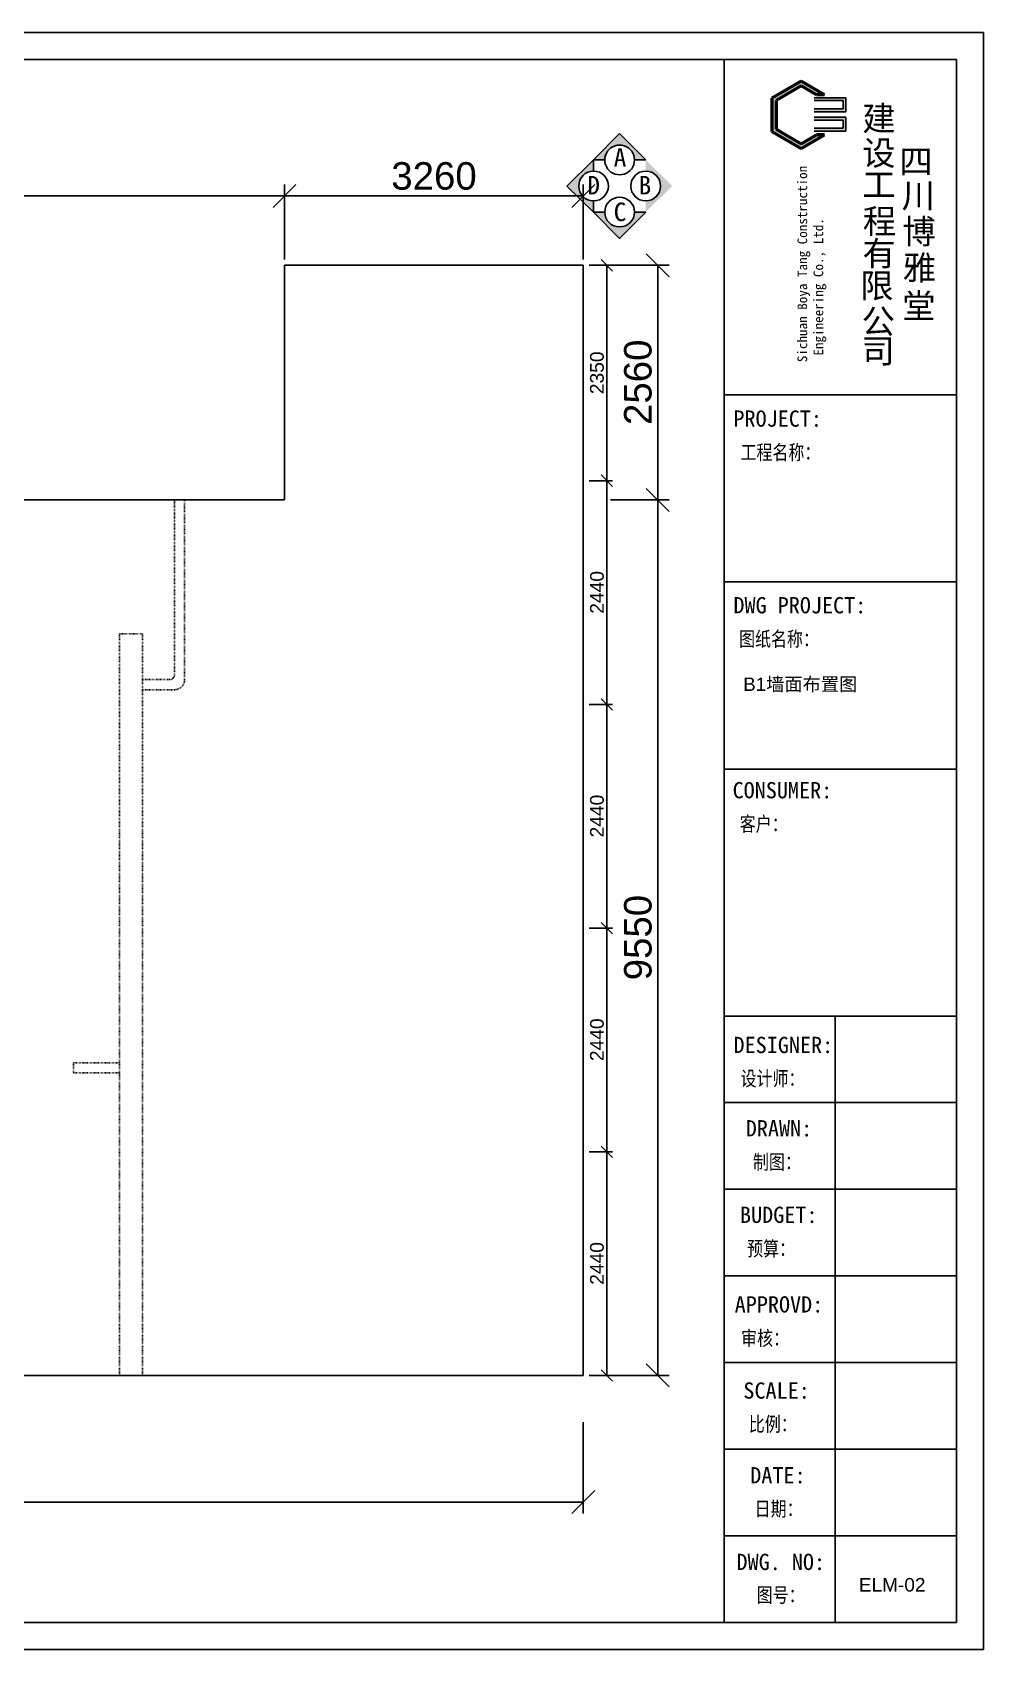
# Model space of a CAD drawing. Header units: inches. Extents: x -138455 to 599497, y -747149 to 13167.
# Drawn here: x 217774 to 228152, y -707250 to -689608 of the extents above; entities that cross this region are included whole.
import ezdxf
from ezdxf.enums import TextEntityAlignment as Align

# ---------------------------------------------------------------- set-up
doc = ezdxf.new("R2010")
doc.units = ezdxf.units.IN
doc.header["$MEASUREMENT"] = 0
doc.linetypes.add('ACAD_ISO03W100', pattern=[30, 12, -18])
for name, color, linetype in [('3', 3, 'Continuous'), ('4-插座', 20, 'Continuous'), ('TK', 7, 'Continuous'), ('标准图块', 2, 'Continuous')]:
    doc.layers.add(name, color=color, linetype=linetype)
doc.layers.add('6)剖断线', color=2, linetype='Continuous', lineweight=25)
doc.styles.add('-宋体', font='', dxfattribs={"width": 0.8})
doc.styles.add('12354', font='', dxfattribs={"height": 180})
doc.styles.add('MtXpl_', font='')
doc.styles.get("Standard").update_dxf_attribs({"font": 'arial.ttf'})
doc.styles.add('STYLE2', font='')
doc.styles.add('TK-SH', font='')
doc.styles.get('-宋体').set_extended_font_data('SimSun')
doc.styles.get('12354').set_extended_font_data('SimSun')
doc.styles.get('MtXpl_').set_extended_font_data('SimSun')
doc.styles.get('STYLE2').set_extended_font_data('宋体')
doc.styles.get('TK-SH').set_extended_font_data('STXihei')

msp = doc.modelspace()

# ---------------------------------------------------------------- hatches: boundary and pattern name
at = {"lineweight": 50}
msp.add_hatch(color=255, dxfattribs=at).paths.add_polyline_path([(226160.0547916753, -690141.6398079365), (225843.0823800237, -690324.6439151464), (225843.0823800237, -690690.6521295614), (226160.0547916753, -690873.6562367703), (226417.2041096303, -690725.1910088134), (226329.4726597982, -690725.1910088134), (226160.0547916753, -690823.0044605935), (225886.9481049383, -690665.3262414705), (225886.9481049383, -690349.9698032362), (226160.0547916753, -690192.2915841171), (226329.4726597982, -690290.1050358933), (226417.2041096303, -690290.1050358933)])
for points in [[(226650.1460073619, -690320.91336156), (226301.476354546, -690320.91336156), (226301.476354546, -690353.0815598299), (226617.9778090883, -690353.0815598299), (226617.9778090883, -690443.736034356), (226301.476354546, -690443.736034356), (226301.476354546, -690475.9042326285), (226650.1460073619, -690475.9042326285)], [(226650.1460073619, -690532.1085086496), (226301.476354546, -690532.1085086496), (226301.476354546, -690564.2767069234), (226617.9778090883, -690564.2767069234), (226617.9778090883, -690654.9311814482), (226301.476354546, -690654.9311814482), (226301.476354546, -690687.0993797245), (226650.1460073619, -690687.0993797245)]]:
    msp.add_hatch(color=255).paths.add_polyline_path(points)
at = {"ltscale": 3}
h = msp.add_hatch(color=255, dxfattribs=at)
edge = h.paths.add_edge_path()
edge.add_line((224465.1950231945, -691446.3428306177), (224465.1950231945, -691568.2276705295))
edge.add_line((224465.1950231945, -691568.2276705295), (224755.4528354483, -691284.048185938))
edge.add_line((224755.4528354483, -691284.048185938), (224465.1950231945, -690999.8687013465))
edge.add_line((224465.1950231945, -690999.8687013465), (224465.1950231945, -691121.7535438526))
edge.add_ellipse((224465.1950244916, -691284.0481872351), major_axis=(-0.1689480272960162, 162.2945554454324), ratio=0.9999999999011904, start_angle=269.94035578660055, end_angle=359.940355786558, ccw=False)
edge.add_ellipse((224465.1950231945, -691284.048185938), major_axis=(0.03947684153921137, 162.2946398784323), ratio=0.9999999999013701, start_angle=180.013936728693, end_angle=270.0139367286903, ccw=False)
edge = h.paths.add_edge_path()
edge.add_line((224343.3101832946, -690999.8687013465), (224465.1950231945, -690999.8687013465))
edge.add_line((224465.1950231945, -690999.8687013465), (224181.0155386309, -690709.6108890639))
edge.add_line((224181.0155386309, -690709.6108890639), (223896.8360540674, -690999.8687013465))
edge.add_line((223896.8360540674, -690999.8687013465), (224018.7208939673, -690999.8687013465))
edge.add_ellipse((224181.0155386309, -690999.8687013465), major_axis=(0.166322002751345, 162.2945594550854), ratio=0.9999999999006526, start_angle=-89.9412824096338, end_angle=90.0587175903662, ccw=False)
edge = h.paths.add_edge_path()
edge.add_line((223896.8360540674, -691121.7535412583), (223896.8360540674, -690999.8687013465))
edge.add_line((223896.8360540674, -690999.8687013465), (223606.5782418136, -691284.048185938))
edge.add_line((223606.5782418136, -691284.048185938), (223896.8360540674, -691568.2276705295))
edge.add_line((223896.8360540674, -691568.2276705295), (223896.8360540674, -691446.3428306177))
edge.add_ellipse((223896.8360540674, -691284.0481859379), major_axis=(0.2034695456439127, 162.2945171343531), ratio=0.9999999999006526, start_angle=90.07183200222431, end_angle=180.0718320022386, ccw=False)
edge.add_ellipse((223896.8360540674, -691284.048185938), major_axis=(-0.2034696663681243, 162.2945171342017), ratio=0.9999999999006526, start_angle=359.9281679551414, end_angle=449.92816795511465, ccw=False)
edge = h.paths.add_edge_path()
edge.add_line((224465.1950231945, -691568.2276705295), (224343.3101832946, -691568.2276705295))
edge.add_ellipse((224181.0155386309, -691568.2276705295), major_axis=(0.166322002751345, 162.2945594550854), ratio=0.9999999999006526, start_angle=90.0587175903662, end_angle=270.0587175903662, ccw=False)
edge.add_line((224018.7208939673, -691568.2276705295), (223896.8360540674, -691568.2276705295))
edge.add_line((223896.8360540674, -691568.2276705295), (224181.0155386309, -691858.485482812))
edge.add_line((224181.0155386309, -691858.485482812), (224465.1950231945, -691568.2276705295))

# ---------------------------------------------------------------- linework, layer by layer
at = {"color": 255, "lineweight": -2}
for p, q in [((203204.0137436496, -689607.9333770247), (228152.0809703322, -689607.9333770247)), ((228152.0809703322, -689607.9333770247), (228152.1397685877, -707249.7804461354)), ((228152.1397682363, -707249.780446135), (203204.072542258, -707249.780446135))]:
    msp.add_line(p, q, dxfattribs=at)
at = {"color": 255}
for p, q in [((228152.1397682363, -707249.780446135), (228152.0809699808, -689607.9333770247)), ((228152.1397689415, -707249.7804461775), (228152.080970686, -689607.9333770673)), ((228152.1397682348, -707249.7804461354), (228152.0809699793, -689607.9333770253)), ((228152.1397689407, -707249.7804461778), (228152.0809706851, -689607.9333770677)), ((203501.016311827, -689904.9359446791), (227855.0784018041, -689904.9359446791)), ((225320.8319853494, -689904.9359446791), (225320.890783605, -706952.777878481)), ((227855.0784018041, -689904.9359446791), (227855.1372000596, -706952.777878481)), ((227855.0784018041, -689904.9359446791), (227855.1372000589, -706952.7778784811)), ((226301.476354546, -690320.91336156), (226650.1460073619, -690320.91336156)), ((226650.1460073619, -690320.91336156), (226650.1460073619, -690475.9042326285)), ((226301.476354546, -690353.0815598299), (226617.9778090883, -690353.0815598299)), ((226617.9778090883, -690443.736034356), (226301.476354546, -690443.736034356)), ((226650.1460073619, -690475.9042326285), (226301.476354546, -690475.9042326285)), ((226617.9778090883, -690353.0815598299), (226617.9778090883, -690443.736034356)), ((226301.476354546, -690532.1085086496), (226650.1460073619, -690532.1085086496)), ((226301.476354546, -690532.1085086496), (226650.1460073561, -690532.1085086496)), ((226301.476354546, -690564.2767069234), (226617.9778090883, -690564.2767069234)), ((226617.9778090883, -690654.9311814482), (226301.476354546, -690654.9311814482)), ((226617.9778090883, -690564.2767069234), (226617.9778090883, -690654.9311814482)), ((226650.1460073619, -690532.1085086496), (226650.1460073619, -690687.0993797245)), ((226650.1460073619, -690687.0993797245), (226301.476354546, -690687.0993797245)), ((226301.476354546, -690687.0993797245), (226650.1460073561, -690687.0993797245)), ((225320.8319853494, -693562.3077511194), (227855.0784018041, -693562.3077511194)), ((225320.8319853494, -695603.4539188603), (227855.0784018041, -695603.4539188603)), ((225320.8319853494, -697644.6000865998), (227855.0784018041, -697644.6000865998)), ((225320.890783605, -700338.1064890724), (227855.1372000596, -700338.1064890724)), ((226531.6710880358, -700338.1064890724), (226531.6710880358, -706952.777878481)), ((227855.1372000596, -701283.0595447016), (225320.890783605, -701283.0595447016)), ((227855.1372000596, -702228.0126003326), (225320.890783605, -702228.0126003326)), ((227855.1372000596, -703172.9656559639), (225320.890783605, -703172.9656559639)), ((227855.1372000596, -704117.9187115917), (225320.890783605, -704117.9187115917)), ((227855.1372000596, -705062.8717672201), (225320.890783605, -705062.8717672201)), ((227855.1372000596, -706007.8248228496), (225320.890783605, -706007.8248228496)), ((227855.1372000589, -706952.7778784811), (203501.0751100825, -706952.777878481))]:
    msp.add_line(p, q, dxfattribs=at)
at = {"color": 255, "lineweight": 50}
for p, q in [((226160.0547916753, -690141.6398079365), (225843.0823800237, -690324.6439151464)), ((226417.2041096303, -690290.1050358933), (226160.0547916753, -690141.6398079365)), ((225843.0823800237, -690324.6439151464), (225843.0823800237, -690690.6521295629)), ((226160.0547916753, -690192.2915841171), (225886.9481049383, -690349.9698032362)), ((226329.4726597982, -690290.1050358933), (226160.0547916753, -690192.2915841171)), ((226417.204109626, -690290.1050358933), (226329.4726597982, -690290.1050358933)), ((225886.9481049383, -690349.9698032362), (225886.9481049383, -690665.3262414705)), ((225886.9481049383, -690665.3262414705), (226160.0547916753, -690823.0044605935)), ((225843.0823800237, -690690.6521295629), (226160.0547916753, -690873.6562367703)), ((226160.0547916753, -690823.0044605935), (226329.4726597982, -690725.1910088134)), ((226160.0547916753, -690873.6562367703), (226417.2041096303, -690725.1910088134)), ((226417.204109626, -690725.1910088147), (226329.4726597982, -690725.1910088147))]:
    msp.add_line(p, q, dxfattribs=at)
at = {"color": 255, "ltscale": 3}
for p, q in [((223896.8360540674, -690999.8687013465), (224181.0155386309, -690709.6108890639)), ((224465.1950231945, -690999.8687013465), (224181.0155386309, -690709.6108890639)), ((223896.8360540674, -690999.8687013465), (223606.5782418136, -691284.0481859379)), ((223896.8360540674, -691121.7535412583), (223896.8360540674, -690999.8687013465)), ((224018.7208939673, -690999.8687013465), (223896.8360540674, -690999.8687013465)), ((224343.3101832946, -690999.8687013465), (224465.1950231945, -690999.8687013465)), ((223896.8360540674, -691568.2276705295), (223606.5782418136, -691284.0481859379)), ((223896.8360540674, -691446.3428306177), (223896.8360540674, -691568.2276705295)), ((224018.7208939673, -691568.2276705295), (223896.8360540674, -691568.2276705295)), ((223896.8360540674, -691568.2276705295), (224181.0155386309, -691858.485482812)), ((224465.1950231945, -691568.2276705295), (224181.0155386309, -691858.485482812)), ((224343.3101832946, -691568.2276705295), (224465.1950231945, -691568.2276705295))]:
    msp.add_line(p, q, dxfattribs=at)
at = {"color": 255, "linetype": 'ByBlock'}
for p, q in [((220649.8413009818, -691266.7778805778), (220399.8413009818, -691516.7778805778)), ((220399.8413009818, -691516.7778805778), (220649.8413009818, -691266.7778805778)), ((223659.8413009818, -691516.7778805778), (223909.8413009818, -691266.7778805778)), ((224104.3413009822, -692211.2778805781), (223979.3413009822, -692086.2778805781)), ((224721.8413009822, -692273.7778805781), (224471.8413009822, -692023.7778805781)), ((223979.3413009822, -694436.2778805781), (224104.3413009822, -694561.2778805781)), ((224104.3413009822, -694561.2778805781), (223979.3413009822, -694436.2778805781)), ((224471.8413009822, -694583.7778805781), (224721.8413009822, -694833.7778805781)), ((224721.8413009822, -694833.7778805781), (224471.8413009822, -694583.7778805781)), ((223979.3413009822, -696876.2778805781), (224104.3413009822, -697001.2778805781)), ((224104.3413009822, -697001.2778805781), (223979.3413009822, -696876.2778805781)), ((223979.3413009822, -699316.2778805781), (224104.3413009822, -699441.2778805781)), ((224104.3413009822, -699441.2778805781), (223979.3413009822, -699316.2778805781)), ((223979.3413009822, -701756.2778805781), (224104.3413009822, -701881.2778805781)), ((224104.3413009822, -701881.2778805781), (223979.3413009822, -701756.2778805781)), ((223979.3413009822, -704196.2778805781), (224104.3413009822, -704321.2778805781)), ((224471.8413009822, -704133.7778805781), (224721.8413009822, -704383.7778805781)), ((223659.8413009818, -705764.7778805778), (223909.8413009818, -705514.7778805778))]:
    msp.add_line(p, q, dxfattribs=at)
at = {"color": 255, "ltscale": 3}
for centre, major_axis, ratio, start_param, end_param in [((224181.0155386309, -690999.8687013465), (-1.07301536595672, 162.2910975061585), 0.9999999999006441, 4.705777405582288, 10.98896271276188), ((223896.8360540674, -691284.0481859379), (-1.174534156935575, 162.2903945438716), 0.9999999999013596, 4.705151869067444, 10.98833717624703), ((224465.1950231945, -691284.0481859379), (-1.224606148548275, 162.2900244361072), 0.9999999999015384, 4.704843335414254, 10.98802864259384), ((224181.0155386309, -691568.2276705295), (0.7351783255335931, 162.292979529371), 0.9999999999013657, -1.56626641244533, 4.716918894734256)]:
    msp.add_ellipse(centre, major_axis=major_axis, ratio=ratio, start_param=start_param, end_param=end_param, dxfattribs=at)
at = {"layer": '4-插座', "color": 255, "linetype": 'ByBlock', "ltscale": 20}
for p, q in [((203501.0751098758, -689904.981887674), (225320.8907831325, -689904.981887674)), ((225320.8907831325, -689904.981887674), (225320.8907831325, -706952.7778805778)), ((220524.8413009818, -692086.2778805778), (220524.8413009818, -691266.7778805778)), ((220524.8413009818, -692086.2778805778), (220524.8413009818, -691266.7778805778)), ((223784.8413009818, -692086.2778805778), (223784.8413009818, -691266.7778805778)), ((220524.8413009818, -691391.7778805778), (206984.8413009818, -691391.7778805778)), ((223784.8413009818, -691391.7778805778), (220524.8413009818, -691391.7778805778)), ((223847.3413009819, -692148.7778805781), (224721.8413009822, -692148.7778805781)), ((223850.0913009819, -692148.7778805781), (224104.3413009822, -692148.7778805781)), ((224041.8413009822, -692148.7778805781), (224041.8413009822, -694498.7778805781)), ((224596.8413009822, -692148.7778805781), (224596.8413009822, -694708.7778805781)), ((223850.0913009819, -694498.7778805781), (224104.3413009822, -694498.7778805781)), ((223850.0913009819, -694498.7778805781), (224104.3413009822, -694498.7778805781)), ((224041.8413009822, -694498.7778805781), (224041.8413009822, -696938.7778805781)), ((220524.8413009818, -694708.7778805778), (206984.8413009818, -694708.7778805778)), ((224081.3413009819, -694708.7778805781), (224721.8413009822, -694708.7778805781)), ((224081.3413009819, -694708.7778805781), (224721.8413009822, -694708.7778805781)), ((224596.8413009822, -694708.7778805781), (224596.8413009822, -704258.7778805781)), ((223850.0913009819, -696938.7778805781), (224104.3413009822, -696938.7778805781)), ((223850.0913009819, -696938.7778805781), (224104.3413009822, -696938.7778805781)), ((224041.8413009822, -696938.7778805781), (224041.8413009822, -699378.7778805781)), ((223850.0913009819, -699378.7778805781), (224104.3413009822, -699378.7778805781)), ((223850.0913009819, -699378.7778805781), (224104.3413009822, -699378.7778805781)), ((224041.8413009822, -699378.7778805781), (224041.8413009822, -701818.7778805781)), ((223850.0913009819, -701818.7778805781), (224104.3413009822, -701818.7778805781)), ((223850.0913009819, -701818.7778805781), (224104.3413009822, -701818.7778805781)), ((224041.8413009822, -701818.7778805781), (224041.8413009822, -704258.7778805781)), ((223847.3413009819, -704258.7778805781), (224721.8413009822, -704258.7778805781)), ((223850.0913009819, -704258.7778805781), (224104.3413009822, -704258.7778805781)), ((223784.8413009818, -704767.2778805778), (223784.8413009818, -705764.7778805778)), ((208784.8413009818, -705639.7778805778), (223784.8413009818, -705639.7778805778)), ((225320.8907831325, -706952.7778805778), (203501.0751098758, -706952.7778805778))]:
    msp.add_line(p, q, dxfattribs=at)
at = {"layer": '6)剖断线', "color": 255, "linetype": 'ACAD_ISO03W100', "ltscale": 0.5}
for p, q in [((219324.8413009818, -696613.7778805778), (219324.8413009818, -694708.7778805778)), ((219434.8413009818, -696668.7778805778), (219434.8413009818, -694708.7778805778)), ((218724.8413009818, -696168.7778805778), (218974.8413009818, -696168.7778805778)), ((218724.8413009818, -696168.7778805778), (218724.8413009818, -704258.7778805778)), ((218974.8413009818, -696168.7778805778), (218974.8413009817, -704258.7778805778)), ((218974.8413009818, -696668.7778805778), (219269.8413009818, -696668.7778805778)), ((218974.8413009818, -696778.7778805778), (219324.8413009818, -696778.7778805778)), ((218224.8413009818, -700848.7778805778), (218224.8413009818, -700958.7778805778)), ((218724.8413009818, -700848.7778805778), (218224.8413009818, -700848.7778805778)), ((218724.8413009818, -700958.7778805778), (218224.8413009818, -700958.7778805778))]:
    msp.add_line(p, q, dxfattribs=at)
for centre, radius in [((219269.8413009818, -696613.7778805778), 55), ((219324.8413009818, -696668.7778805778), 110)]:
    msp.add_arc(centre, radius, 270, 0, dxfattribs=at)
at = {"layer": '标准图块', "color": 255, "linetype": 'ByBlock', "ltscale": 20}
for p, q in [((220524.8413009818, -694708.7778805778), (220524.8413009818, -692148.7778805778)), ((223784.8413009818, -692148.7778805778), (220524.8413009818, -692148.7778805778)), ((223784.8413009818, -704258.7778805778), (223784.8413009818, -692148.7778805778)), ((204684.8413009818, -704258.7778805778), (223784.8413009818, -704258.7778805778))]:
    msp.add_line(p, q, dxfattribs=at)

# ---------------------------------------------------------------- texts
at = {"color": 255, "style": 'MtXpl_'}
for s, height, p in [('建', 265.9300094776554, (226828.4368333699, -690679.3863809614)), ('设', 265.9300094776554, (226826.951190859, -691056.9408042796)), ('四', 265.930009477539, (227232.6200678963, -691150.3461150064)), ('工', 265.930009477539, (226828.4368333699, -691402.0393788454)), ('川', 265.930009477539, (227257.8759905816, -691520.2350545697)), ('程', 265.9300094776554, (226834.3794034135, -691801.9069683813)), ('博', 265.930009477539, (227266.789845647, -691913.5731027469)), ('有', 265.930009477539, (226831.4081183917, -692153.4433078035)), ('雅', 265.930009477539, (227269.7611306688, -692309.0061658092)), ('限', 265.9300094776554, (226806.1521957064, -692504.0032242768)), ('堂', 265.930009477539, (227263.8185606252, -692725.2723746208)), ('公', 265.930009477539, (226821.0086208154, -692894.3431230547)), ('司', 265.9300094776554, (226818.0373357936, -693215.957882807))]:
    msp.add_text(s, height=height, dxfattribs=at).set_placement(p)
at = {"color": 255, "ltscale": 3, "style": 'STYLE2'}
for s, height, p in [('A', 202.2725454673637, (224116.3238778491, -691073.7542795417)), ('D', 202.2725454674801, (223828.7136162947, -691376.5503254492)), ('B', 202.2725454674801, (224387.8912728685, -691376.5503254492)), ('C', 202.2725454674801, (224116.3238778491, -691667.0816678023))]:
    msp.add_text(s, height=height, dxfattribs=at).set_placement(p)
at = {"color": 255, "style": '12354'}
for s, height, p in [('PROJECT:', 177.4909711082, (225422.4179562347, -693821.0057396889)), ('DWG PROJECT:', 177.4909711083164, (225422.4179562347, -695856.8958152003))]:
    msp.add_text(s, height=height, dxfattribs=at).set_placement(p, align=Align.MIDDLE_LEFT)
at = {"color": 255, "style": '-宋体'}
for s, height, width, p in [('工程名称：', 159.5750896930695, 0.7999999998771443, (225499.6625286718, -694269.0766419676)), ('图纸名称：', 159.5750896930695, 0.7999999999300602, (225483.9724639884, -696304.9667174784)), ('客户：', 159.5750896930695, 0.7999999999300602, (225491.3373455452, -698322.6126707826)), ('设计师：', 159.5750896930695, 0.7999999999300602, (225500.1252087762, -701099.8690448398)), ('制图：', 159.5750896930695, 0.7999999999300602, (225636.0521086402, -702009.9576783868)), ('预算：', 159.5750896930695, 0.7999999998771443, (225572.0052088474, -702955.3429949776)), ('审核：', 159.5750896931859, 0.7999999998765607, (225506.504016257, -703932.5710333609)), ('比例：', 159.5750896930695, 0.7999999998771443, (225590.4754401622, -704869.4940028774)), ('日期：', 159.5750896930695, 0.7999999999300602, (225654.1579012347, -705792.9193886876)), ('图号：', 159.5750896930695, 0.7999999998771443, (225676.3092161695, -706733.4642715021))]:
    msp.add_text(s, height=height, dxfattribs=dict(at, width=width)).set_placement(p)
at = {"color": 255, "style": '12354'}
for s, height, width, p in [('CONSUMER:', 177.4909711082, 1.000000002770061, (225413.3795883491, -697874.5417685037)), ('DESIGNER:', 177.4909711082, 1.000000002822977, (225423.5938210975, -700653.5811044574)), ('DRAWN:', 177.4909711082, 1.000000002822977, (225557.3811666864, -701562.7782570559)), ('BUDGET:', 177.4909711082, 1.000000002822977, (225494.0474516512, -702506.3806117511)), ('APPROVD:', 177.4909711082, 1.000000002822977, (225436.3912914048, -703483.6086501343)), ('SCALE:', 177.4909711082, 1.000000002822977, (225531.0604866828, -704423.2060624944)), ('DATE:', 177.4909711082, 1.000000002822977, (225606.1539038887, -705347.5229292535)), ('DWG. NO:', 177.4909711083164, 1.000000002822321, (225455.9672407846, -706292.475984883))]:
    msp.add_text(s, height=height, dxfattribs=dict(at, width=width)).set_placement(p, align=Align.MIDDLE_LEFT)
at = {"layer": '3', "color": 255}
msp.add_text('ELM-02', height=148.5004001741347, dxfattribs=at).set_placement((226791.0106029031, -706616.667117667))
at = {"layer": '4-插座', "color": 255}
msp.add_text('3260', height=300, dxfattribs=at).set_placement((221689.9026925234, -691323.9572803051))
for s, height, p in [('2350', 150, (224007.9310008455, -693554.9170347389)), ('2560', 300, (224529.2253391811, -693891.0561888999)), ('2440', 150, (224008.0333200815, -695949.9170347389)), ('2440', 150, (224008.0333200815, -698389.9170347389)), ('9550', 300, (224529.2253391811, -699948.6141698003)), ('2440', 150, (224008.0333200815, -700829.9170347389)), ('2440', 150, (224008.0333200815, -703269.9170347389))]:
    msp.add_text(s, height=height, rotation=90, dxfattribs=at).set_placement(p)
at = {"layer": '4-插座', "color": 255, "linetype": 'ByBlock', "ltscale": 20}
msp.add_text('B1墙面布置图', height=145.9296956591759, dxfattribs=at).set_placement((225529.5251787822, -696791.6347910033))
at = {"layer": 'TK', "color": 255, "style": 'TK-SH'}
for s, height, p in [('Sichuan Boya Tang Construction', 104.9620722443506, (226226.5356459076, -693205.7121034783)), (' Engineering Co., Ltd.', 104.9620722443215, (226401.4724329815, -693205.7121034783))]:
    msp.add_text(s, height=height, rotation=90, dxfattribs=at).set_placement(p)

doc.saveas('drawing.dxf')
